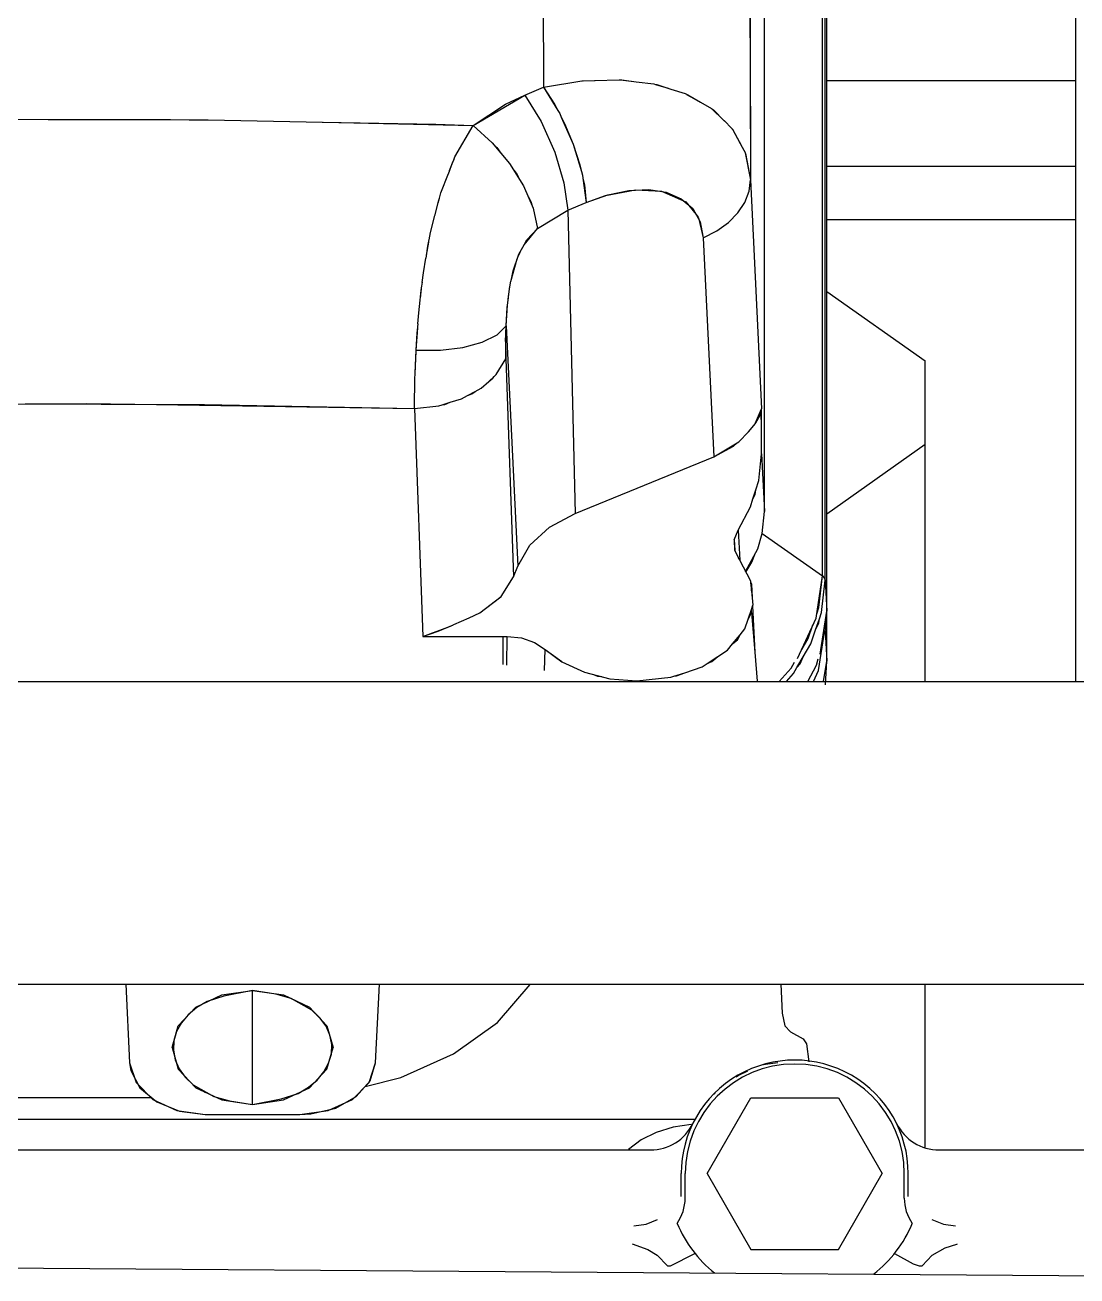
# Model space of a CAD drawing. Extents: x 33214 to 95067, y 8279 to 51908.
# Drawn here: x 43165.8 to 43277, y 22418.7 to 22550.9 of the extents above; entities that cross this region are included whole.
import ezdxf

# ---------------------------------------------------------------- set-up
doc = ezdxf.new("R2010")
doc.units = 0
doc.header["$LTSCALE"] = 300
doc.header["$MEASUREMENT"] = 0
doc.linetypes.add('SNT-025', pattern=[0.74, 0.4, -0.17, 0, -0.17])
doc.layers.add('GENERATORSETT', color=1, linetype='CONTINUOUS')

# ---------------------------------------------------------------- blocks, each defined once
blk = doc.blocks.new('GENERATOR-CENTER')
at = {"layer": 'GENERATORSETT'}
for p, q in [((-1983.81, 357.48), (-1983.81, 446.89)), ((-1983.81, 357.48), (-1983.81, 446.89)), ((-1977.69, 350.68), (-1977.69, 442.56)), ((-1977.69, 350.68), (-1977.69, 442.56)), ((-1977.39, 350.21), (-1977.39, 442.09)), ((-1977.39, 350.21), (-1977.39, 442.09)), ((-1977.23, 346.95), (-1977.23, 438.83)), ((-1977.23, 346.95), (-1977.23, 438.83)), ((-1950.89, 339.51), (-1950.89, 423.16)), ((-1985.37, 419.76), (-1985.32, 403.24)), ((-2007.2, 412.06), (-2007.16, 402.31)), ((-1985.35, 411.91), (-1985.33, 408.15)), ((-1985.33, 408.15), (-1985.28, 392.52)), ((-1985.32, 403.24), (-1985.28, 392.52)), ((-2009.13, 401.48), (-2007.16, 402.31)), ((-2009.13, 401.48), (-2007.16, 402.31)), ((-2007.16, 402.31), (-2003.11, 402.97)), ((-2007.16, 402.31), (-2007.16, 402.31)), ((-2007.16, 402.31), (-2005.65, 399.83)), ((-2007.16, 402.31), (-2006, 400.51)), ((-2003.11, 402.97), (-2001.8, 403.02)), ((-2003.04, 402.98), (-2002.96, 402.99)), ((-2002.96, 402.99), (-2001.71, 403.02)), ((-2001.72, 403.02), (-1999.18, 403.1)), ((-1999.18, 403.1), (-1999.04, 403.08)), ((-1999.04, 403.08), (-1998.89, 403.08)), ((-1999.02, 403.08), (-1997.6, 402.91)), ((-1998.89, 403.08), (-1997.37, 402.88)), ((-1997.38, 402.88), (-1995.49, 402.66)), ((-1995.49, 402.66), (-1995.34, 402.61)), ((-1995.34, 402.61), (-1995.17, 402.58)), ((-1995.31, 402.6), (-1993.97, 402.19)), ((-1995.17, 402.58), (-1993.69, 402.1)), ((-1993.71, 402.11), (-1992.18, 401.64)), ((-1977.23, 403.03), (-1950.89, 403.03)), ((-2014.59, 398.27), (-2009.13, 401.48)), ((-2014.59, 398.27), (-2011.19, 400.5)), ((-2011.19, 400.5), (-2009.13, 401.48)), ((-2009.13, 401.48), (-2007.42, 398.69)), ((-2009.13, 401.48), (-2007.42, 398.69)), ((-2006.23, 400.78), (-2006.18, 400.79)), ((-2006, 400.51), (-2005.65, 399.83)), ((-1992.18, 401.64), (-1992.05, 401.57)), ((-1992.05, 401.56), (-1991.9, 401.51)), ((-1992.03, 401.55), (-1990.8, 400.86)), ((-1991.9, 401.51), (-1990.55, 400.71)), ((-1990.57, 400.73), (-1989.39, 400.06)), ((-2005.65, 399.83), (-2005.45, 399.52)), ((-2005.45, 399.52), (-2005.29, 399.15)), ((-1989.39, 400.06), (-1989.3, 399.98)), ((-1989.31, 399.97), (-1989.19, 399.9)), ((-1989.29, 399.96), (-1988.23, 398.92)), ((-1989.19, 399.9), (-1988.04, 398.73)), ((-2071.08, 398.93), (-2059.5, 398.9)), ((-2059.52, 398.9), (-2046.58, 398.9)), ((-2059.34, 398.9), (-2044.6, 398.86)), ((-2046.58, 398.9), (-2044.58, 398.86)), ((-2044.59, 398.86), (-2042.61, 398.86)), ((-2042.61, 398.86), (-2030.52, 398.61)), ((-2030.56, 398.61), (-2018.53, 398.39)), ((-2030.38, 398.6), (-2014.59, 398.27)), ((-2018.53, 398.39), (-2014.59, 398.27)), ((-2016.52, 394.96), (-2014.59, 398.27)), ((-2014.59, 398.27), (-2012.57, 396.44)), ((-2014.59, 398.27), (-2014.58, 398.27)), ((-2007.42, 398.69), (-2005.98, 395.46)), ((-2007.42, 398.69), (-2005.98, 395.46)), ((-2005.29, 399.15), (-2004.02, 396.29)), ((-2005.29, 399.15), (-2004.94, 398.47)), ((-2004.94, 398.47), (-2004.02, 396.29)), ((-1988.3, 399), (-1988.3, 398.99)), ((-1988.3, 398.99), (-1988.3, 398.99)), ((-1988.08, 398.78), (-1987.24, 397.96)), ((-1987.24, 397.96), (-1987.2, 397.88)), ((-1987.21, 397.88), (-1987.14, 397.82)), ((-1987.2, 397.87), (-1986.37, 396.36)), ((-1987.14, 397.82), (-1986.28, 396.19)), ((-1987.02, 397.55), (-1987.02, 397.59)), ((-2012.57, 396.44), (-2010.75, 394.26)), ((-2012.31, 396.13), (-2012.09, 395.92)), ((-2012.09, 395.92), (-2011.66, 395.35)), ((-2005.98, 395.46), (-2005, 392.2)), ((-2005.98, 395.46), (-2005, 392.2)), ((-2004.02, 396.29), (-2003.15, 393.39)), ((-2004.02, 396.29), (-2003.31, 394.09)), ((-1986.3, 396.23), (-1985.85, 395.4)), ((-1985.85, 395.4), (-1985.84, 395.36)), ((-1985.84, 395.36), (-1985.28, 392.52)), ((-1985.84, 395.36), (-1985.82, 395.32)), ((-1985.82, 395.32), (-1985.28, 392.52)), ((-2017.21, 393.17), (-2016.76, 394.41)), ((-2017.08, 393.51), (-2016.67, 394.57)), ((-2016.76, 394.41), (-2016.62, 394.66)), ((-2016.64, 394.65), (-2016.52, 394.96)), ((-2010.75, 394.26), (-2009.27, 391.89)), ((-2003.31, 394.09), (-2003.15, 393.39)), ((-1977.23, 393.98), (-1950.89, 393.98)), ((-2018.01, 391.13), (-2017.21, 393.19)), ((-2010.3, 393.54), (-2009.96, 393.08)), ((-2009.96, 393.08), (-2009.72, 392.6)), ((-2003.15, 393.39), (-2003.04, 393.02)), ((-2003.04, 393.02), (-2003, 392.7)), ((-2003, 392.7), (-2002.64, 390.13)), ((-2003, 392.7), (-2002.84, 392)), ((-2009.27, 391.89), (-2008.26, 389.53)), ((-2005, 392.2), (-2004.59, 389.31)), ((-2005, 392.2), (-2004.59, 389.31)), ((-2002.84, 392), (-2002.64, 390.13)), ((-2000.6, 390.86), (-1997.44, 391.47)), ((-2000.35, 390.93), (-1998.13, 391.39)), ((-1998.13, 391.39), (-1996.04, 391.49)), ((-1997.44, 391.47), (-1994.7, 391.33)), ((-1996.04, 391.49), (-1994.18, 391.2)), ((-1994.7, 391.33), (-1992.13, 390.2)), ((-1985.88, 390.13), (-1985.43, 391.31)), ((-1985.43, 391.31), (-1985.28, 392.52)), ((-1985.28, 392.52), (-1984.11, 368.34)), ((-1985.28, 392.52), (-1984.11, 368.34)), ((-2018.63, 388.73), (-2018.31, 390.09)), ((-2018.55, 389.09), (-2018.21, 390.39)), ((-2018.31, 390.09), (-2018.14, 390.58)), ((-2018.16, 390.57), (-2018.01, 391.13)), ((-2008.76, 390.71), (-2008.46, 390.11)), ((-2008.46, 390.11), (-2008.4, 389.87)), ((-2004.59, 389.31), (-2002.64, 390.13)), ((-2004.59, 389.31), (-2002.64, 390.13)), ((-2002.64, 390.13), (-2000.35, 390.93)), ((-2002.64, 390.13), (-2000.6, 390.86)), ((-1999.84, 391), (-1999.84, 391.04)), ((-1994.18, 391.2), (-1992.6, 390.53)), ((-1992.6, 390.53), (-1991.39, 389.48)), ((-1992.13, 390.2), (-1991.04, 388.86)), ((-1986.62, 389.02), (-1985.88, 390.13)), ((-2019.11, 386.96), (-2018.64, 388.74)), ((-2008.26, 389.53), (-2007.79, 387.37)), ((-2007.79, 387.37), (-2004.59, 389.31)), ((-2004.59, 389.31), (-2003.82, 357.28)), ((-2004.59, 389.31), (-2003.82, 357.28)), ((-1991.39, 389.48), (-1990.6, 388.08)), ((-1991.03, 388.85), (-1990.81, 388.58)), ((-1987.62, 388.01), (-1986.62, 389.02)), ((-2009.22, 385.64), (-2007.79, 387.37)), ((-2008.91, 386.17), (-2007.79, 387.37)), ((-2007.8, 387.38), (-2007.79, 387.37)), ((-1990.81, 388.58), (-1990.76, 388.38)), ((-1990.76, 388.36), (-1990.28, 386.4)), ((-1990.6, 388.08), (-1990.28, 386.4)), ((-1988.85, 387.12), (-1987.62, 388.01)), ((-1977.23, 388.34), (-1950.89, 388.34)), ((-2019.39, 385.51), (-2019.23, 386.2)), ((-2019.25, 386.18), (-2019.11, 386.96)), ((-2009.19, 385.67), (-2008.91, 386.17)), ((-1990.28, 386.4), (-1988.85, 387.12)), ((-1990.28, 386.4), (-1989.16, 363.27)), ((-1990.28, 386.4), (-1989.16, 363.27)), ((-2019.58, 384.24), (-2019.39, 385.51)), ((-2019.53, 384.55), (-2019.29, 385.92)), ((-2010.37, 382.9), (-2009.77, 384.65)), ((-2009.82, 384.5), (-2009.64, 384.88)), ((-2009.77, 384.65), (-2009.21, 385.65)), ((-2019.86, 382.68), (-2019.59, 384.25)), ((-2010.61, 381.77), (-2009.93, 384.17)), ((-2019.98, 381.69), (-2019.86, 382.68)), ((-2010.59, 381.84), (-2010.37, 382.9)), ((-2020.19, 379.79), (-2020.09, 380.85)), ((-2020.17, 380.01), (-2020.01, 381.37)), ((-2020.09, 380.85), (-2019.96, 381.71)), ((-2010.89, 379.9), (-2010.71, 381.25)), ((-2010.86, 380.13), (-2010.76, 380.99)), ((-2010.76, 380.99), (-2010.6, 381.8)), ((-1977.23, 380.74), (-1966.83, 373.39)), ((-2020.35, 378.48), (-2020.2, 379.79)), ((-2010.99, 379.03), (-2010.87, 380.05)), ((-2020.43, 377.3), (-2020.35, 378.48)), ((-2011.09, 377.08), (-2010.96, 379.27)), ((-2011.09, 377.08), (-2010.99, 379.03)), ((-2020.63, 374.51), (-2020.46, 376.89)), ((-2020.51, 376.32), (-2020.42, 377.31)), ((-2012.07, 376.13), (-2011.09, 377.08)), ((-2012.07, 376.13), (-2011.09, 377.08)), ((-2011.17, 375.45), (-2011.09, 377.08)), ((-2011.16, 373.61), (-2011.09, 377.08)), ((-2011.09, 377.08), (-2009.89, 351.69)), ((-2011.09, 377.08), (-2009.89, 351.69)), ((-2020.63, 374.51), (-2020.51, 376.32)), ((-2013.64, 375.36), (-2012.07, 376.13)), ((-2013.64, 375.36), (-2012.07, 376.13)), ((-2011.17, 375.45), (-2011.16, 373.61)), ((-2020.74, 372.1), (-2020.63, 374.51)), ((-2020.74, 372.03), (-2020.63, 374.43)), ((-2020.63, 374.51), (-2018.06, 374.52)), ((-2020.63, 374.51), (-2018.06, 374.52)), ((-2018.06, 374.52), (-2015.68, 374.81)), ((-2018.06, 374.52), (-2015.68, 374.81)), ((-2015.68, 374.81), (-2013.64, 375.36)), ((-2015.68, 374.81), (-2013.64, 375.36)), ((-2012.16, 371.95), (-2011.16, 373.61)), ((-2011.17, 373.6), (-2011.16, 373.61)), ((-2011.16, 373.61), (-2010.32, 350.56)), ((-2011.16, 373.61), (-2010.32, 350.56)), ((-1966.83, 339.51), (-1966.83, 373.39)), ((-2020.81, 368.37), (-2020.76, 371.62)), ((-2020.76, 371.62), (-2020.74, 371.92)), ((-2020.74, 371.92), (-2020.74, 372.1)), ((-2012.95, 371.23), (-2012.39, 371.74)), ((-2012.95, 371.23), (-2012.51, 371.56)), ((-2012.51, 371.56), (-2012.39, 371.74)), ((-2012.39, 371.74), (-2012.16, 371.95)), ((-2015.2, 369.72), (-2014.37, 370.17)), ((-2014.73, 369.9), (-2014.37, 370.17)), ((-2014.37, 370.17), (-2013.75, 370.51)), ((-2013.75, 370.51), (-2012.95, 371.23)), ((-2070.87, 368.87), (-2042.98, 368.8)), ((-2061.96, 368.84), (-2055.47, 368.89)), ((-2055.47, 368.89), (-2050.35, 368.82)), ((-2050.35, 368.82), (-2020.81, 368.37)), ((-2042.98, 368.8), (-2020.81, 368.37)), ((-2018.23, 368.66), (-2017.88, 368.76)), ((-2017.88, 368.76), (-2017.03, 369.02)), ((-2017.88, 368.76), (-2017.6, 368.8)), ((-2017.6, 368.8), (-2017.03, 369.02)), ((-2017.03, 369.02), (-2015.82, 369.38)), ((-2015.82, 369.38), (-2015.2, 369.72)), ((-2015.2, 369.72), (-2014.73, 369.9)), ((-2020.81, 368.37), (-2018.23, 368.66)), ((-2020.81, 368.37), (-2019.93, 344.26)), ((-2020.81, 368.37), (-2019.93, 344.26)), ((-1984.74, 366.83), (-1984.11, 368.34)), ((-1984.72, 366.85), (-1984.27, 367.64)), ((-1984.27, 367.64), (-1984.11, 368.34)), ((-1984.22, 367.87), (-1984.22, 368.08)), ((-1984.22, 367.87), (-1984.22, 368.08)), ((-1984.17, 367.21), (-1984.11, 368.34)), ((-1984.11, 363.57), (-1984.11, 368.34)), ((-1984.11, 363.57), (-1984.11, 368.34)), ((-1985.48, 365.88), (-1984.75, 366.79)), ((-1984.75, 366.82), (-1984.72, 366.85)), ((-1984.75, 366.79), (-1984.75, 366.8)), ((-1989.16, 363.27), (-1986.5, 364.84)), ((-1986.5, 364.84), (-1985.48, 365.88)), ((-1989.16, 363.27), (-1987.09, 364.39)), ((-1987.55, 364.14), (-1987.55, 364.22)), ((-1987.55, 364.14), (-1987.55, 364.22)), ((-1987.51, 364.16), (-1987.51, 364.24)), ((-1987.51, 364.16), (-1987.51, 364.24)), ((-1987.36, 364.24), (-1987.34, 364.34)), ((-1987.09, 364.39), (-1986.77, 364.68)), ((-1986.96, 364.57), (-1986.96, 364.51)), ((-1984.4, 360.74), (-1984.11, 363.57)), ((-1984.11, 363.57), (-1983.81, 357.48)), ((-1984.11, 363.57), (-1983.81, 357.48)), ((-1977.23, 357.24), (-1966.83, 364.6)), ((-2003.82, 357.28), (-1989.16, 363.27)), ((-2003.82, 357.28), (-1989.16, 363.27)), ((-1985.02, 358.81), (-1984.72, 359.75)), ((-1984.79, 359.27), (-1984.72, 359.75)), ((-1984.72, 359.75), (-1984.4, 360.74)), ((-1985.28, 357.97), (-1985.02, 358.81)), ((-1985.02, 358.81), (-1984.79, 359.27)), ((-2006.52, 355.82), (-2003.82, 357.28)), ((-2006.52, 355.82), (-2003.82, 357.28)), ((-1986.59, 355.52), (-1985.28, 357.97)), ((-1984.04, 355.17), (-1983.81, 357.48)), ((-1984.04, 355.17), (-1983.81, 357.48)), ((-2008.59, 353.91), (-2006.52, 355.82)), ((-2008.59, 353.91), (-2006.52, 355.82)), ((-1987.01, 354.48), (-1986.59, 355.52)), ((-1987.01, 354.48), (-1986.59, 355.52)), ((-1987.01, 354.48), (-1986.96, 353.4)), ((-1987.01, 354.48), (-1986.95, 353.38)), ((-1986.59, 355.52), (-1986.42, 352.32)), ((-1986.59, 355.52), (-1986.42, 352.32)), ((-1984.52, 353.53), (-1984.04, 355.17)), ((-1984.04, 355.17), (-1977.69, 350.68)), ((-1984.04, 355.17), (-1977.69, 350.68)), ((-2009.89, 351.69), (-2008.59, 353.91)), ((-2009.89, 351.69), (-2008.59, 353.91)), ((-1986.96, 353.4), (-1986.46, 352.38)), ((-1986.96, 353.4), (-1986.46, 352.38)), ((-1985.81, 351.14), (-1984.52, 353.53)), ((-1985.13, 352.14), (-1984.84, 352.93)), ((-2010.32, 350.56), (-2009.89, 351.69)), ((-2010.32, 350.56), (-2009.89, 351.69)), ((-1986.59, 352.57), (-1986.46, 352.38)), ((-1986.46, 352.38), (-1985.29, 350.16)), ((-1986.46, 352.38), (-1986.45, 352.37)), ((-1985.78, 351.08), (-1985.13, 352.14)), ((-2011.64, 348.48), (-2010.32, 350.56)), ((-1978.35, 346.22), (-1977.69, 350.68)), ((-1978.06, 347.32), (-1977.69, 350.68)), ((-1977.69, 350.68), (-1977.48, 350.47)), ((-1977.48, 350.47), (-1977.39, 350.21)), ((-1985.29, 350.16), (-1985.27, 349.96)), ((-1985.27, 349.96), (-1985.19, 349.09)), ((-1985.27, 349.96), (-1985.19, 349.79)), ((-1985.19, 349.79), (-1985.12, 348.39)), ((-1985.19, 349.09), (-1985.19, 349.79)), ((-1985.19, 349.09), (-1985.04, 347.58)), ((-1977.77, 346.82), (-1977.39, 350.21)), ((-1977.39, 350.21), (-1977.23, 346.95)), ((-1977.39, 350.21), (-1977.23, 346.95)), ((-2013.89, 346.78), (-2011.64, 348.48)), ((-2013.89, 346.78), (-2011.66, 348.46)), ((-2011.66, 348.46), (-2011.65, 348.47)), ((-2015.01, 346.25), (-2013.89, 346.78)), ((-2015.01, 346.25), (-2013.89, 346.78)), ((-1985.53, 346.11), (-1985.19, 347.13)), ((-1985.53, 346.11), (-1985.19, 346.77)), ((-1985.19, 347.13), (-1985.04, 347.58)), ((-1985.19, 346.77), (-1985.19, 347.13)), ((-1985.19, 346.77), (-1984.84, 342.61)), ((-1985.07, 347.48), (-1984.84, 342.61)), ((-1978.28, 346.67), (-1978.06, 347.32)), ((-1978, 346.15), (-1977.77, 346.82)), ((-1977.91, 342.42), (-1977.23, 346.95)), ((-1977.35, 345.02), (-1977.23, 346.95)), ((-1977.23, 341.65), (-1977.23, 346.95)), ((-1977.23, 341.65), (-1977.23, 346.95)), ((-2019.93, 344.26), (-2017, 345.38)), ((-2018.28, 344.84), (-2016.86, 345.45)), ((-2016.84, 345.44), (-2016.75, 345.48)), ((-2016.75, 345.48), (-2016.71, 345.5)), ((-2016.7, 345.51), (-2016.64, 345.54)), ((-2016.64, 345.54), (-2015.01, 346.25)), ((-1986.38, 344.44), (-1985.87, 345.07)), ((-1985.87, 345.07), (-1985.53, 346.11)), ((-1980.32, 341.95), (-1978.35, 346.22)), ((-1979.18, 344.05), (-1978.68, 345.51)), ((-1978.9, 343.51), (-1978.4, 344.98)), ((-1978.4, 344.98), (-1978, 346.15)), ((-1978.4, 344.98), (-1978.06, 345.7)), ((-1978.06, 345.7), (-1978, 346.15)), ((-1977.76, 343.43), (-1977.35, 345.02)), ((-2019.93, 344.26), (-2018.28, 344.84)), ((-2019.93, 344.26), (-2011.41, 344.26)), ((-2019.93, 344.26), (-2011.41, 344.26)), ((-2019.2, 344.54), (-2019.13, 344.54)), ((-2019.03, 344.61), (-2018.93, 344.62)), ((-2011.41, 344.26), (-2010.99, 344.27)), ((-2011.41, 344.26), (-2010.99, 344.27)), ((-2011.41, 341.3), (-2011.41, 344.26)), ((-2011.05, 341.25), (-2010.99, 344.27)), ((-2010.99, 344.27), (-2009.48, 344.12)), ((-2010.99, 344.27), (-2009.48, 344.12)), ((-2009.48, 344.12), (-2008.1, 343.65)), ((-2009.48, 344.12), (-2008.1, 343.65)), ((-2008.1, 343.65), (-2006.99, 342.91)), ((-2008.1, 343.65), (-2006.99, 342.91)), ((-1987.17, 343.49), (-1986.38, 344.44)), ((-1987.17, 343.49), (-1986.65, 343.93)), ((-1986.65, 343.93), (-1986.38, 344.44)), ((-1979.99, 342.66), (-1979.18, 344.05)), ((-1978.08, 340.68), (-1977.54, 344.27)), ((-1977.39, 344.87), (-1977.23, 341.65)), ((-1977.39, 344.87), (-1977.23, 341.65)), ((-2007.05, 340.69), (-2006.99, 342.91)), ((-2006.99, 342.91), (-2005.21, 341.61)), ((-2006.99, 342.91), (-2005.21, 341.62)), ((-1988.74, 342.16), (-1987.71, 342.83)), ((-1987.71, 342.83), (-1987.17, 343.49)), ((-1984.84, 342.61), (-1984.58, 339.56)), ((-1979.72, 342.11), (-1978.9, 343.51)), ((-2005.21, 341.61), (-2002.82, 340.5)), ((-2005.21, 341.61), (-2005.2, 341.61)), ((-2005.21, 341.61), (-2005.21, 341.61)), ((-1992.24, 340.45), (-1990.39, 341.08)), ((-1990.39, 341.08), (-1989.86, 341.43)), ((-1989.86, 341.43), (-1988.74, 342.16)), ((-1989.86, 341.43), (-1989.36, 341.63)), ((-1989.36, 341.63), (-1988.74, 342.16)), ((-1981, 340.94), (-1980.64, 341.56)), ((-1980.37, 341), (-1979.72, 342.11)), ((-1980.37, 341), (-1980.05, 341.39)), ((-1980.05, 341.39), (-1979.72, 342.11)), ((-1979.22, 339.51), (-1978.31, 341.25)), ((-1978.31, 341.25), (-1978.14, 341.91)), ((-1977.55, 339.51), (-1977.23, 341.65)), ((-1977.36, 339.17), (-1977.23, 341.65)), ((-1977.36, 339.17), (-1977.23, 341.65)), ((-2002.82, 340.5), (-2000.14, 339.81)), ((-2001.89, 340.26), (-2001.47, 340.09)), ((-2001.47, 340.09), (-2001, 340.04)), ((-2000.14, 339.81), (-1997.3, 339.58)), ((-1997.3, 339.58), (-1993.69, 339.96)), ((-1993.69, 339.96), (-1993.38, 340.07)), ((-1993.38, 340.07), (-1992.24, 340.45)), ((-1993.38, 340.07), (-1993.09, 340.1)), ((-1993.09, 340.1), (-1992.24, 340.45)), ((-1982.24, 339.51), (-1981, 340.94)), ((-1981.49, 339.51), (-1980.74, 340.37)), ((-1980.74, 340.37), (-1980.37, 341)), ((-1978.61, 339.51), (-1978.08, 340.68)), ((-2371.62, 339.52), (-1799.18, 339.51)), ((-2345.1, 307.52), (-1646.61, 307.54)), ((-2051.32, 307.53), (-2050.91, 299.24)), ((-2041.16, 306.41), (-2037.91, 306.86)), ((-2037.91, 306.86), (-2040.94, 306.28)), ((-2037.91, 294.84), (-2037.91, 306.86)), ((-2037.91, 294.84), (-2037.91, 306.86)), ((-2037.91, 306.86), (-2034.66, 306.41)), ((-2035.47, 306.48), (-2037.91, 306.86)), ((-2024.91, 299.24), (-2024.5, 307.53)), ((-2012.03, 303.5), (-2008.57, 307.49)), ((-1982.07, 307.53), (-1981.92, 304.49)), ((-1966.83, 290.32), (-1966.83, 307.53)), ((-2043.92, 305.1), (-2041.16, 306.41)), ((-2042.72, 305.7), (-2043.81, 305.06)), ((-2040.94, 306.28), (-2042.72, 305.7)), ((-2033.83, 306.03), (-2035.47, 306.48)), ((-2034.66, 306.41), (-2031.9, 305.1)), ((-2031.64, 304.78), (-2033.83, 306.03)), ((-2045.76, 303.15), (-2043.92, 305.1)), ((-2044.72, 304.3), (-2045.44, 303.45)), ((-2043.81, 305.06), (-2044.72, 304.3)), ((-2031.9, 305.1), (-2030.06, 303.15)), ((-2030.8, 303.99), (-2031.64, 304.78)), ((-1981.92, 304.49), (-1981.67, 303.13)), ((-2046.41, 300.85), (-2045.76, 303.15)), ((-2045.44, 303.45), (-2045.95, 302.52)), ((-2030.15, 303.1), (-2030.8, 303.99)), ((-2029.73, 302.15), (-2030.15, 303.1)), ((-2030.06, 303.15), (-2029.41, 300.85)), ((-2016.67, 300.17), (-2012.03, 303.5)), ((-1981.67, 303.13), (-1981.07, 302.49)), ((-2046.23, 301.54), (-2046.28, 300.55)), ((-2045.95, 302.52), (-2046.23, 301.54)), ((-2029.54, 301.16), (-2029.73, 302.15)), ((-1981.07, 302.49), (-1979.71, 301.78)), ((-1979.71, 301.78), (-1979.37, 301.22)), ((-2046.41, 300.85), (-2045.76, 298.55)), ((-2046.28, 300.55), (-2046.09, 299.56)), ((-2030.06, 298.55), (-2029.41, 300.85)), ((-2029.87, 299.19), (-2029.58, 300.16)), ((-2029.58, 300.16), (-2029.54, 301.16)), ((-2022.25, 297.66), (-2016.67, 300.17)), ((-1979.37, 301.22), (-1979.11, 299.32)), ((-2050.91, 299.24), (-2050.78, 298.42)), ((-2050.91, 299.24), (-2050.22, 297.14)), ((-2046.09, 299.56), (-2045.66, 298.61)), ((-2030.37, 298.26), (-2029.87, 299.19)), ((-2025.6, 297.14), (-2024.91, 299.24)), ((-2025.49, 297.32), (-2024.91, 299.24)), ((-1984.08, 299), (-1983.71, 299.1)), ((-1983.71, 299.1), (-1982.4, 299.27)), ((-2050.78, 298.42), (-2049.82, 296.59)), ((-2045.76, 298.55), (-2043.92, 296.6)), ((-2045.66, 298.61), (-2045.02, 297.72)), ((-2045.02, 297.72), (-2044.18, 296.92)), ((-2032.01, 296.64), (-2031.1, 297.4)), ((-2031.9, 296.6), (-2030.06, 298.55)), ((-2031.1, 297.4), (-2030.37, 298.26)), ((-2026.02, 296.71), (-2022.25, 297.66)), ((-1986.81, 297.75), (-1986.59, 297.9)), ((-1986.59, 297.9), (-1985.55, 298.37)), ((-2050.22, 297.14), (-2048.47, 295.37)), ((-2049.82, 296.59), (-2048.04, 295.1)), ((-2044.18, 296.92), (-2041.99, 295.68)), ((-2043.92, 296.6), (-2041.16, 295.3)), ((-2042.91, 296.04), (-2042.91, 296.13)), ((-2042.91, 296.04), (-2042.91, 296.13)), ((-2034.66, 295.3), (-2031.9, 296.6)), ((-2033.09, 296), (-2032.01, 296.64)), ((-2032.91, 296.1), (-2032.91, 296.13)), ((-2032.91, 296.1), (-2032.91, 296.13)), ((-2027.35, 295.37), (-2025.6, 297.14)), ((-2026.95, 295.66), (-2025.49, 297.32)), ((-2067.41, 295.57), (-2048.66, 295.57)), ((-2048.47, 295.37), (-2045.91, 294.19)), ((-2048.04, 295.1), (-2045.64, 294.12)), ((-2041.99, 295.68), (-2040.35, 295.22)), ((-2041.16, 295.3), (-2037.91, 294.84)), ((-2040.35, 295.22), (-2037.91, 294.84)), ((-2037.91, 294.84), (-2034.88, 295.42)), ((-2037.91, 294.84), (-2034.66, 295.3)), ((-2034.88, 295.42), (-2033.09, 296)), ((-2029.91, 294.19), (-2027.35, 295.37)), ((-2029.12, 294.45), (-2026.95, 295.66)), ((-1989.85, 287.52), (-1985.23, 295.52)), ((-1989.12, 295.93), (-1989.07, 295.99)), ((-1989.07, 295.99), (-1989, 296.05)), ((-1985.23, 295.52), (-1975.99, 295.52)), ((-1975.99, 295.52), (-1971.37, 287.52)), ((-2045.91, 294.19), (-2042.91, 293.78)), ((-2045.64, 294.12), (-2042.91, 293.78)), ((-2042.91, 293.78), (-2032.91, 293.78)), ((-2042.91, 293.78), (-2032.91, 293.78)), ((-2032.91, 293.78), (-2029.91, 294.19)), ((-2032.91, 293.78), (-2031.75, 293.84)), ((-2031.75, 293.84), (-2029.12, 294.45)), ((-2070.12, 293.27), (-1991.1, 293.27)), ((-1993.45, 292.43), (-1995.25, 291.88)), ((-1991.54, 292.71), (-1993.45, 292.43)), ((-1996.84, 291.09), (-1998.18, 290.08)), ((-1995.25, 291.88), (-1996.84, 291.09)), ((-2065.35, 290.02), (-1995.86, 290.02)), ((-1965.35, 290.02), (-1895.86, 290.02)), ((-1992.61, 285.1), (-1992.61, 287.52)), ((-1992.19, 284.92), (-1992.19, 287.52)), ((-1989.85, 287.52), (-1985.23, 279.52)), ((-1975.99, 279.52), (-1971.37, 287.52)), ((-1969.03, 284.92), (-1969.03, 287.52)), ((-1968.61, 285.1), (-1968.61, 287.52)), ((-1997.61, 282.02), (-1996.31, 282.19)), ((-1996.31, 282.19), (-1995.11, 282.69)), ((-1966.11, 282.69), (-1964.9, 282.19)), ((-1964.9, 282.19), (-1963.61, 282.02)), ((-1997.8, 280.11), (-1996.13, 279.52)), ((-1996.13, 279.52), (-1995.15, 278.91)), ((-1995.15, 278.91), (-1994.06, 277.79)), ((-1993.74, 277.77), (-1991.15, 279.09)), ((-1985.23, 279.52), (-1975.99, 279.52)), ((-1970.07, 279.09), (-1968.1, 277.99)), ((-1967.15, 277.79), (-1966.07, 278.91)), ((-1966.07, 278.91), (-1964.69, 279.69)), ((-1964.69, 279.69), (-1963.47, 280.06)), ((-1963.47, 280.06), (-1963.42, 280.11)), ((-2114.19, 277.93), (-1945.65, 276.71)), ((-1994.06, 277.79), (-1993.74, 277.77)), ((-1968.1, 277.99), (-1967.47, 277.77)), ((-1967.47, 277.77), (-1967.15, 277.79))]:
    blk.add_line(p, q, dxfattribs=at)
for centre, radius, start, end in [((-1980.61, 287.52), 12, 359.9996, 180.0004), ((-1980.61, 287.52), 11.58, 0.0085, 179.9915), ((-1980.61, 287.52), 12, 29.9871, 35.9997), ((-1995.86, 295.02), 5, 270, 333.821), ((-1995.86, 295.02), 5, 270, 333.821), ((-1980.61, 287.52), 12, 26.179, 29.2208), ((-1965.35, 295.02), 5, 206.1786, 270.0003), ((-1965.35, 295.02), 5, 206.179, 270), ((-1996.79, 284.92), 4.6, 324.6458, 0.0414), ((-1964.43, 284.92), 4.6, 179.9526, 215.3539), ((-1980.61, 287.52), 13.5, 202.9503, 231.0422), ((-1980.61, 287.52), 13.5, 308.1257, 337.05)]:
    blk.add_arc(centre, radius, start, end, dxfattribs=at)

msp = doc.modelspace()

# ---------------------------------------------------------------- block references
at = {"layer": 'GENERATORSETT', "linetype": 'SNT-025'}
msp.add_blockref('GENERATOR-CENTER', (45227.74, 22141.98), dxfattribs=at)

doc.saveas('drawing.dxf')
